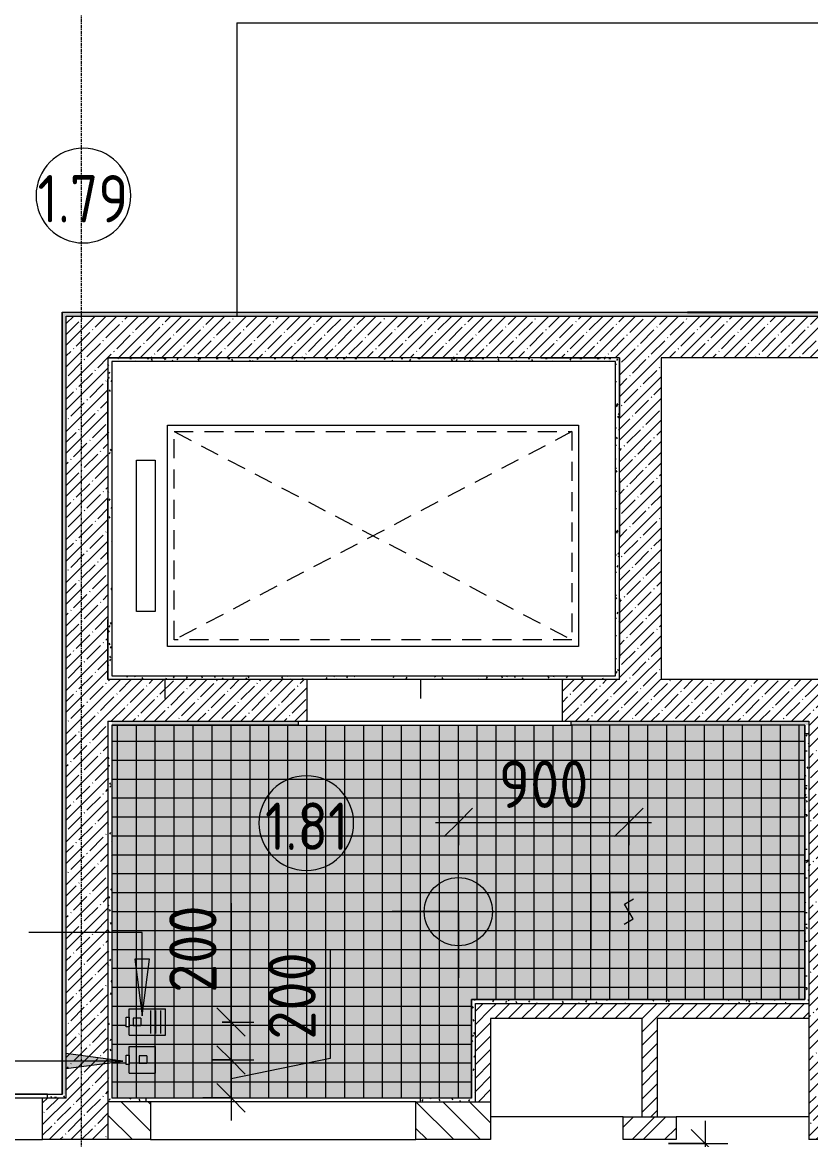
# Model space of a CAD drawing. Header units: millimetres. Extents: x 81610 to 276841, y -8553 to 29000.
# Drawn here: x 94348 to 98510, y 13400 to 19302 of the extents above; entities that cross this region are included whole.
import ezdxf

# ---------------------------------------------------------------- set-up
doc = ezdxf.new("R2010")
doc.units = ezdxf.units.MM
for name, pattern in [('200_ШТРИХ_ш1п0_6_', [160, 100, -60]), ('ADSK_Штрих_ш2 п1', [300, 200, -100]), ('Осевая', [31.75, 6.35, -4.7625, 15.875, -4.7625]), ('Штрих', [635, 317.5, -317.5])]:
    doc.linetypes.add(name, pattern=pattern)
for name, color, linetype, lineweight in [('A-ANNO-DIMS', 7, 'Continuous', 9), ('A-ANNO-DIMS-100', 7, 'Continuous', 9), ('A-ANNO-NOTE', 7, 'Continuous', 9), ('A-AREA-IDEN', 7, 'Continuous', 9), ('A-CLNG-PATT', 7, 'Continuous', 9), ('A-DETL-2', 7, 'ADSK_Штрих_ш2 п1', 9), ('A-DETL-GENF', 7, 'Continuous', 9), ('A-DETL-GENF-1', 7, '200_ШТРИХ_ш1п0_6_', 9), ('A-WALL', 7, 'Continuous', 9), ('I-WALL', 7, 'Continuous', 9), ('Q-SPCQ', 7, 'Continuous', 9), ('Q-SPCQ-2', 7, 'Штрих', 9), ('S-STRS-MBND', 7, 'Continuous', 9), ('Оси-2', 7, 'Осевая', 9)]:
    doc.layers.add(name, color=color, linetype=linetype, lineweight=lineweight)
for name, color, linetype, lineweight, true_color in [('A-CLNG-1', 7, 'Continuous', 9, 0xeaeaea), ('A-WALL-1', 7, 'Continuous', 9, 0x3c3c3c), ('A-WALL-FNSH-1', 7, 'Continuous', 9, 0x3c3c3c), ('G-ANNO-TEXT-1', 7, 'Continuous', 9, 0x3c3c3c), ('I-WALL-1', 7, 'Continuous', 9, 0x535353), ('Q-SPCQ-1', 7, 'Continuous', 9, 0x004000), ('Q-SPCQ-3', 7, 'Continuous', 9, 0x008040), ('Q-SPCQ-4', 1, 'Continuous', 9, 0xff0000)]:
    doc.layers.add(name, color=color, linetype=linetype, lineweight=lineweight, true_color=true_color)
doc.layers.add('A-CLNG-PATT-1', color=7, linetype='Continuous', lineweight=9, transparency=1)
doc.styles.add('GOST Common', font='GOST_Common.ttf', dxfattribs={"width": 0.9, "height": 250})
doc.styles.add('ISOCPEUR', font='isocpeur.ttf', dxfattribs={"width": 0.9, "height": 250})
doc.dimstyles.new('ISO-2_5_0_9К_БОЛЬШОЙ', dxfattribs={"dimscale": 304.8, "dimtxt": 248.995294, "dimasz": 0.492126, "dimexe": 0.393701, "dimexo": 0.984252, "dimgap": 0, "dimtad": 1, "dimdec": 0, "dimrnd": 10, "dimzin": 0, "dimdsep": 46, "dimtxsty": 'ISOCPEUR', "dimblk1": 'OBLIQUE', "dimblk2": 'OBLIQUE', "dimsah": 1, "dimcen": 0.09, "dimdle": 0.393701, "dimazin": 0, "dimtfac": 1, "dimtdec": 4, "dimtix": 1, "dimtmove": 0, "dimatfit": 3, "dimfxl": 1, "dimtvp": 1, "dimtolj": 1, "dimtzin": 0, "dimarcsym": 2})
doc.dimstyles.new('ISO-2_5_0_9К_БОЛЬШОЙ_1', dxfattribs={"dimscale": 304.8, "dimtxt": 248.995294, "dimasz": 0.492126, "dimexe": 0.393701, "dimexo": 0.984252, "dimgap": 0, "dimtad": 1, "dimdec": 0, "dimrnd": 10, "dimzin": 0, "dimdsep": 46, "dimtxsty": 'ISOCPEUR', "dimblk1": 'OBLIQUE', "dimblk2": 'OBLIQUE', "dimsah": 1, "dimcen": 0.09, "dimdle": 0.393701, "dimazin": 0, "dimtfac": 1, "dimtdec": 4, "dimtix": 1, "dimtmove": 1, "dimatfit": 3, "dimfxl": 1, "dimtvp": 1, "dimtolj": 1, "dimtzin": 0, "dimarcsym": 2})
pattern_1 = [(45, (0, 0), (-57.024626, 57.024626), []), (45, (57.025, 0), (-57.024626, 57.024626), [100.806, -20.161, 3.353, -16.808])]
pattern_2 = [(45, (0, 0), (-35.35534, 35.35534), [])]
pattern_3 = [(0, (0, 0), (121.92, 30.48), [10.058, -81.382, 10.058, -81.382, -487.68]), (0, (0, 0), (121.92, 30.48), [-182.88, 10.058, -172.822, 10.058, -81.382, -213.36]), (0, (0, 0), (121.92, 30.48), [-457.2, 10.058, -50.902, 10.058, -142.342]), (120, (45.72, 15.24), (-87.356454, 90.345817), [10.058, -81.382, 10.058, -81.382, -487.68]), (120, (45.72, 15.24), (-87.356454, 90.345817), [-182.88, 10.058, -172.822, 10.058, -81.382, -213.36]), (120, (45.72, 15.24), (-87.356454, 90.345817), [-457.2, 10.058, -50.902, 10.058, -142.342]), (240, (60.96, 76.2), (-34.563546, -120.825817), [10.058, -81.382, 10.058, -81.382, -487.68]), (240, (60.96, 76.2), (-34.563546, -120.825817), [-182.88, 10.058, -172.822, 10.058, -81.382, -213.36]), (240, (60.96, 76.2), (-34.563546, -120.825817), [-457.2, 10.058, -50.902, 10.058, -142.342])]

# ---------------------------------------------------------------- blocks, each defined once
blk = doc.blocks.new('SEQ_2D_Лифт - Лифт_2700х1700 пр-23694033-Сводный план потолков 1 этажа в осях 23-33')
at = {"layer": 'A-DETL-GENF'}
for p, q in [((-1135, -495), (-1135, 675)), ((-1135, 675), (1035, 675)), ((1035, 675), (1035, -495)), ((1100, 490), (1200, 490)), ((1100, -310), (1100, 490)), ((1200, 490), (1200, -310)), ((1200, -310), (1100, -310)), ((1035, -495), (-1135, -495))]:
    blk.add_line(p, q, dxfattribs=at)
at = {"layer": 'A-DETL-GENF-1'}
for p, q in [((-1100, 640), (1000, 640)), ((-1100, -460), (-1100, 640)), ((1000, -460), (-1100, 640)), ((-1100, -460), (1000, 640)), ((1000, 640), (1000, -460)), ((1000, -460), (-1100, -460))]:
    blk.add_line(p, q, dxfattribs=at)
at = {"layer": 'Q-SPCQ-2'}
for p, q in [((-300, 850), (-300, 950)), ((1050, 850), (1050, 950)), ((-1350, -850), (-1350, 850)), ((-1350, 850), (-300, 850)), ((1050, 850), (1350, 850)), ((1350, 850), (1350, -850)), ((-300, -850), (-1350, -850)), ((1350, -850), (1050, -850))]:
    blk.add_line(p, q, dxfattribs=at)
blk = doc.blocks.new('Проводная влагозащищенная кнопка вызова - Вызывная панель экстренной видеосвязи 2-29717114-Сводный план потолков 1 этажа в осях 23-33')
at = {"layer": 'Q-SPCQ'}
for p, q in [((194.5, 229.8), (54.5, 229.8)), ((54.5, 91.2), (54.5, 229.8)), ((104.1, 184.7), (104.1, 144.7)), ((104.1, 184.7), (144.1, 184.7)), ((144.1, 184.7), (144.1, 144.7)), ((194.5, 91.2), (194.5, 229.8)), ((104.1, 144.7), (144.1, 144.7)), ((194.5, 91.2), (54.5, 91.2))]:
    blk.add_line(p, q, dxfattribs=at)
at = {"layer": 'Q-SPCQ-3'}
for p, q in [((99.5, 91.2), (149.5, 91.2)), ((99.5, 76.2), (99.5, 91.2)), ((149.5, 76.2), (99.5, 76.2)), ((149.5, 91.2), (149.5, 76.2))]:
    blk.add_line(p, q, dxfattribs=at)
blk = doc.blocks.new('Вызывная панель экстренной видеосвязи1 - Вызывная панель экстренной видеосвязи 2-29717113-Сводный план потолков 1 этажа в осях 23-33')
at = {"layer": 'Q-SPCQ'}
for p, q in [((194.5, 282.7), (54.5, 282.7)), ((54.5, 91.2), (54.5, 282.7)), ((64.5, 256.2), (184.5, 256.2)), ((194.5, 91.2), (194.5, 282.7)), ((64.5, 229.8), (184.5, 229.8)), ((64.5, 203.4), (184.5, 203.4)), ((104.5, 153.4), (104.5, 113.4)), ((104.5, 153.4), (144.5, 153.4)), ((144.5, 153.4), (144.5, 113.4)), ((194.5, 91.2), (54.5, 91.2)), ((104.5, 113.4), (144.5, 113.4))]:
    blk.add_line(p, q, dxfattribs=at)
at = {"layer": 'Q-SPCQ-3'}
for p, q in [((99.5, 91.2), (149.5, 91.2)), ((99.5, 76.2), (99.5, 91.2)), ((149.5, 76.2), (99.5, 76.2)), ((149.5, 91.2), (149.5, 76.2))]:
    blk.add_line(p, q, dxfattribs=at)
blk = doc.blocks.new('Извещатель потолочный - Монтируемые на перекрытии-30355244-Сводный план потолков 1 этажа в осях 23-33')
at = {"layer": 'Q-SPCQ'}
for p, q in [((-300, 300), (-300, -100)), ((100, 300), (-300, 300)), ((100, -100), (100, 300)), ((0, 200), (-200, 200)), ((-200, 200), (-200, 0)), ((0, 0), (0, 200)), ((-122.5, 139), (-74.9, 166.5)), ((-100, 100), (-122.5, 139)), ((-125.1, 33.5), (-77.5, 61)), ((-77.5, 61), (-100, 100)), ((-200, 0), (0, 0)), ((-300, -100), (100, -100))]:
    blk.add_line(p, q, dxfattribs=at)
blk = doc.blocks.new('DIMBLOCK26-Сводный план потолков 1 этажа в осях 23-33')
at = {"layer": 'A-ANNO-DIMS-100'}
for p, q in [((97953.6, 13499), (97953.6, 12360)), ((97759.6, 13379), (98073.6, 13379)), ((97953.6, 13379), (97759.6, 13379)), ((97779, 12360), (98073.6, 12360)), ((97953.6, 12360), (97779, 12360))]:
    blk.add_line(p, q, dxfattribs=at)
at = {"layer": 'A-ANNO-DIMS-100', "lineweight": 20}
for p, q in [((97953.6, 13379), (97878.6, 13454)), ((97953.6, 13379), (98028.6, 13304)), ((97953.6, 12360), (97878.6, 12435)), ((97953.6, 12360), (98028.6, 12285))]:
    blk.add_line(p, q, dxfattribs=at)
at = {"layer": 'A-ANNO-DIMS-100', "color": 0, "insert": (97626.9, 12654), "char_height": 250, "width": 517.144, "attachment_point": 1, "rotation": 90, "line_spacing_factor": 1.149209, "style": 'ISOCPEUR'}
blk.add_mtext('1/2', dxfattribs=at)
blk = doc.blocks.new('_Oblique')
at = {"color": 0, "linetype": 'ByBlock', "lineweight": -2}
blk.add_line((-0.5, -0.5), (0.5, 0.5), dxfattribs=at)
blk = doc.blocks.new('Марка_Помещения - Номер-25198446-Сводный план потолков 1 этажа в осях 23-33')
at = {"layer": 'A-AREA-IDEN'}
for start, end in [(360, 180), (180, 360)]:
    blk.add_arc((0, 0), 2.5, start, end, dxfattribs=at)
blk = doc.blocks.new('DIMBLOCK57-Сводный план потолков 1 этажа в осях 23-33')
at = {"layer": 'A-ANNO-DIMS-100'}
for p, q in [((95450.1, 14649.5), (95450.1, 14075.4)), ((95450.1, 14141), (95450.1, 13821)), ((95450.1, 14075.4), (95450.1, 13921)), ((95403.2, 14021), (95570.1, 14021)), ((95450.1, 14021), (95403.2, 14021)), ((95350.3, 13821), (95570.1, 13821)), ((95450.1, 13821), (95350.3, 13821))]:
    blk.add_line(p, q, dxfattribs=at)
at = {"layer": 'A-ANNO-DIMS-100', "lineweight": 20}
for p, q in [((95450.1, 14021), (95375.1, 14096)), ((95450.1, 14021), (95525.1, 13946)), ((95450.1, 13821), (95375.1, 13896)), ((95450.1, 13821), (95525.1, 13746))]:
    blk.add_line(p, q, dxfattribs=at)
at = {"layer": 'A-ANNO-DIMS-100', "color": 0, "insert": (95123.4, 14175.4), "char_height": 250, "width": 568.858, "attachment_point": 1, "rotation": 90, "line_spacing_factor": 1.149209, "style": 'ISOCPEUR'}
blk.add_mtext('200', dxfattribs=at)
blk = doc.blocks.new('DIMBLOCK58-Сводный план потолков 1 этажа в осях 23-33')
at = {"layer": 'A-ANNO-DIMS-100'}
for p, q in [((95973.4, 14402.4), (95973.4, 13828.3)), ((95350.3, 13821), (95570.1, 13821)), ((95450.1, 13821), (95350.3, 13821)), ((95973.4, 13828.3), (95450.1, 13721)), ((95450.1, 13821), (95450.1, 13501)), ((95300, 13621), (95570.1, 13621)), ((95450.1, 13621), (95300, 13621))]:
    blk.add_line(p, q, dxfattribs=at)
at = {"layer": 'A-ANNO-DIMS-100', "lineweight": 20}
for p, q in [((95450.1, 13821), (95375.1, 13896)), ((95450.1, 13821), (95525.1, 13746)), ((95450.1, 13621), (95375.1, 13696)), ((95450.1, 13621), (95525.1, 13546))]:
    blk.add_line(p, q, dxfattribs=at)
at = {"layer": 'A-ANNO-DIMS-100', "color": 0, "insert": (95646.8, 13928.3), "char_height": 250, "width": 568.858, "attachment_point": 1, "rotation": 90, "line_spacing_factor": 1.149209, "style": 'ISOCPEUR'}
blk.add_mtext('200', dxfattribs=at)
blk = doc.blocks.new('DIMBLOCK59-Сводный план потолков 1 этажа в осях 23-33')
at = {"layer": 'A-ANNO-DIMS-100'}
for p, q in [((95025, 13100), (95025, 12604.7)), ((95025, 12724.7), (95025, 13100)), ((95725, 12910.6), (95725, 12604.7)), ((95725, 12724.7), (95725, 12910.6)), ((94905, 12724.7), (95725, 12724.7))]:
    blk.add_line(p, q, dxfattribs=at)
at = {"layer": 'A-ANNO-DIMS-100', "lineweight": 20}
for p, q in [((95025, 12724.7), (95100, 12799.7)), ((95725, 12724.7), (95800, 12799.7)), ((95025, 12724.7), (94950, 12649.7)), ((95725, 12724.7), (95650, 12649.7))]:
    blk.add_line(p, q, dxfattribs=at)
at = {"layer": 'A-ANNO-DIMS-100', "color": 0, "insert": (95159.5, 13051.3), "char_height": 250, "width": 517.144, "attachment_point": 1, "line_spacing_factor": 1.149209, "style": 'ISOCPEUR'}
blk.add_mtext('1/2', dxfattribs=at)
blk = doc.blocks.new('DIMBLOCK60-Сводный план потолков 1 этажа в осях 23-33')
at = {"layer": 'A-ANNO-DIMS-100'}
for p, q in [((96425, 13100), (96425, 12604.7)), ((96425, 12724.7), (96425, 13100)), ((95725, 12910.6), (95725, 12604.7)), ((95725, 12724.7), (95725, 12910.6)), ((95725, 12724.7), (96545, 12724.7))]:
    blk.add_line(p, q, dxfattribs=at)
at = {"layer": 'A-ANNO-DIMS-100', "lineweight": 20}
for p, q in [((95725, 12724.7), (95800, 12799.7)), ((96425, 12724.7), (96500, 12799.7)), ((95725, 12724.7), (95650, 12649.7)), ((96425, 12724.7), (96350, 12649.7))]:
    blk.add_line(p, q, dxfattribs=at)
at = {"layer": 'A-ANNO-DIMS-100', "color": 0, "insert": (95859.5, 13051.3), "char_height": 250, "width": 517.144, "attachment_point": 1, "line_spacing_factor": 1.149209, "style": 'ISOCPEUR'}
blk.add_mtext('1/2', dxfattribs=at)
blk = doc.blocks.new('DIMBLOCK89-Сводный план потолков 1 этажа в осях 23-33')
at = {"layer": 'A-ANNO-DIMS-100'}
for p, q in [((96650, 15229.9), (96650, 14955.8)), ((96650, 15075.8), (96650, 15229.9)), ((96530, 15075.8), (97670, 15075.8)), ((97550, 15105), (97550, 14955.8)), ((97550, 15075.8), (97550, 15105))]:
    blk.add_line(p, q, dxfattribs=at)
at = {"layer": 'A-ANNO-DIMS-100', "lineweight": 20}
for p, q in [((96650, 15075.8), (96725, 15150.8)), ((97550, 15075.8), (97625, 15150.8)), ((96650, 15075.8), (96575, 15000.8)), ((97550, 15075.8), (97475, 15000.8))]:
    blk.add_line(p, q, dxfattribs=at)
at = {"layer": 'A-ANNO-DIMS-100', "color": 0, "insert": (96863, 15402.4), "char_height": 250, "width": 568.858, "attachment_point": 1, "line_spacing_factor": 1.149209, "style": 'ISOCPEUR'}
blk.add_mtext('900', dxfattribs=at)

msp = doc.modelspace()

# ---------------------------------------------------------------- hatches: boundary and pattern name
at = {"layer": 'A-CLNG-PATT'}
h = msp.add_hatch(dxfattribs=at)
h.set_pattern_fill('FP_40', color=256, style=0, pattern_type=2)
h.set_pattern_definition([(90, (96650, 14605), (100, -6e-15), []), (0, (96650, 14605), (0, -100), [])])
h.paths.add_polyline_path([(95298, 13620), (96719, 13621), (96719, 14141), (98479, 14141), (98479, 15589), (94821, 15589), (94821, 13621), (95000, 13620)])
h.paths.add_polyline_path([(94896.7, 13796.5), (94896.7, 13846.5), (94911.7, 13846.5), (94911.7, 13796.5)])
h.paths.add_polyline_path([(94911.7, 13996.5), (94896.7, 13996.5), (94896.7, 14046.5), (94911.7, 14046.5)])
at = {"layer": 'A-CLNG-PATT-1'}
h = msp.add_hatch(color=256, dxfattribs=at)
h.paths.add_polyline_path([(95000, 13620), (96719, 13621), (96719, 14141), (98479, 14141), (98479, 15589), (94821, 15589), (94821, 13621), (95000, 13621)])
h.paths.add_polyline_path([(94896.7, 13796.5), (94896.7, 13846.5), (94911.7, 13846.5), (94911.7, 13796.5)])
h.paths.add_polyline_path([(94911.7, 13996.5), (94896.7, 13996.5), (94896.7, 14046.5), (94911.7, 14046.5)])
at = {"layer": 'G-ANNO-TEXT-1'}
for points in [[(94980.6, 14053.3), (95020, 14353.3), (94941.1, 14353.3)], [(94878.1, 13815.4), (94578.1, 13854.9), (94578.1, 13775.9)]]:
    msp.add_hatch(color=256, dxfattribs=at).paths.add_polyline_path(points)
at = {"layer": 'I-WALL'}
h = msp.add_hatch(dxfattribs=at)
h.set_pattern_fill('FP_31', color=256, style=0, pattern_type=2)
h.set_pattern_definition(pattern_3)
h.paths.add_polyline_path([(94580, 13640), (94580, 17770), (94560, 17770), (94560, 13640)])
h = msp.add_hatch(dxfattribs=at)
h.set_pattern_fill('FP_31', color=256, style=0, pattern_type=2)
h.set_pattern_definition(pattern_3)
h.paths.add_polyline_path([(100580, 17750), (100580, 17770), (94580, 17770), (94580, 17750), (99338.2, 17750)])
h = msp.add_hatch(dxfattribs=at)
h.set_pattern_fill('FP_2', color=256, style=0, pattern_type=2)
h.set_pattern_definition(pattern_1)
h.paths.add_polyline_path([(94800, 13620), (94800, 17750), (94580, 17750), (94580, 13620), (94624.7, 13620)])
h = msp.add_hatch(dxfattribs=at)
h.set_pattern_fill('FP_2', color=256, style=0, pattern_type=2)
h.set_pattern_definition(pattern_1)
h.paths.add_polyline_path([(100188, 17530), (100800, 17530), (100800, 17750), (94800, 17750), (94800, 17530), (100108, 17530)])
h = msp.add_hatch(dxfattribs=at)
h.set_pattern_fill('FP_31', color=256, style=0, pattern_type=2)
h.set_pattern_definition(pattern_3)
h.paths.add_polyline_path([(94800, 17510), (97480, 17510), (97480, 17530), (94800, 17530)])
h = msp.add_hatch(dxfattribs=at)
h.set_pattern_fill('FP_31', color=256, style=0, pattern_type=2)
h.set_pattern_definition(pattern_3)
h.paths.add_polyline_path([(97480, 15850), (97500, 15850), (97500, 17530), (97480, 17530), (97480, 17428)])
h = msp.add_hatch(dxfattribs=at)
h.set_pattern_fill('FP_2', color=256, style=0, pattern_type=2)
h.set_pattern_definition(pattern_1)
h.paths.add_polyline_path([(97720, 15830), (97720, 17530), (97500, 17530), (97500, 15830)])
h = msp.add_hatch(dxfattribs=at)
h.set_pattern_fill('FP_31', color=256, style=0, pattern_type=2)
h.set_pattern_definition(pattern_3)
h.paths.add_polyline_path([(94800, 15830), (94820, 15830), (94820, 17510), (94800, 17510), (94800, 16499.4)])
h = msp.add_hatch(dxfattribs=at)
h.set_pattern_fill('FP_2', color=256, style=0, pattern_type=2)
h.set_pattern_definition(pattern_1)
h.paths.add_polyline_path([(97991.5, 15610), (98500, 15610), (98500, 15830), (97200, 15830), (97200, 15610)])
h.paths.add_polyline_path([(95850, 15610), (95850, 15830), (94800, 15830), (94800, 15610), (95298, 15610)])
h = msp.add_hatch(dxfattribs=at)
h.set_pattern_fill('FP_31', color=256, style=0, pattern_type=2)
h.set_pattern_definition(pattern_3)
h.paths.add_polyline_path([(97500, 15830), (97500, 15850), (94820, 15850), (94820, 15830), (95298, 15830)])
h = msp.add_hatch(dxfattribs=at)
h.set_pattern_fill('FP_2', color=256, style=0, pattern_type=2)
h.set_pattern_definition(pattern_1)
h.paths.add_polyline_path([(98500, 13620), (98720, 13620), (98720, 15830), (98500, 15830), (98500, 13713.7)])
h = msp.add_hatch(dxfattribs=at)
h.set_pattern_fill('FP_31', color=256, style=0, pattern_type=2)
h.set_pattern_definition(pattern_3)
h.paths.add_polyline_path([(94800, 13600), (94820, 13600), (94820, 15610), (94800, 15610), (94800, 13713.7)])
h = msp.add_hatch(dxfattribs=at)
h.set_pattern_fill('FP_31', color=256, style=0, pattern_type=2)
h.set_pattern_definition(pattern_3)
h.paths.add_polyline_path([(98500, 15590), (98500, 15610), (97245, 15610), (97245, 15590), (98480, 15590)])
h.paths.add_polyline_path([(95805, 15590), (95805, 15610), (94820, 15610), (94821, 15590), (95298, 15590)])
h = msp.add_hatch(dxfattribs=at)
h.set_pattern_fill('FP_31', color=256, style=0, pattern_type=2)
h.set_pattern_definition(pattern_3)
h.paths.add_polyline_path([(98480, 14120), (98500, 14120), (98500, 15590), (98480, 15589), (98480, 14140)])
h = msp.add_hatch(dxfattribs=at)
h.set_pattern_fill('FP_31', color=256, style=0, pattern_type=2)
h.set_pattern_definition(pattern_3)
h.paths.add_polyline_path([(98480, 14120), (98479, 14140), (96720, 14140), (96720, 14120), (97991.5, 14120)])
h = msp.add_hatch(dxfattribs=at)
h.set_pattern_fill('FP_31', color=256, style=0, pattern_type=2)
h.set_pattern_definition(pattern_3)
h.paths.add_polyline_path([(96720, 13600), (96740, 13600), (96740, 14120), (96720, 14120), (96720, 13620)])
h = msp.add_hatch(dxfattribs=at)
h.set_pattern_fill('FP_3', color=256, style=0, pattern_type=2)
h.set_pattern_definition(pattern_2)
h.paths.add_polyline_path([(96740, 13600), (96820, 13600), (96820, 14120), (96740, 14120), (96740, 13713.7)])
h = msp.add_hatch(dxfattribs=at)
h.set_pattern_fill('FP_3', color=256, style=0, pattern_type=2)
h.set_pattern_definition(pattern_2)
h.paths.add_polyline_path([(98500, 14040), (98500, 14120), (96820, 14120), (96820, 14040), (97991.5, 14040)])
h = msp.add_hatch(dxfattribs=at)
h.set_pattern_fill('FP_3', color=256, style=0, pattern_type=2)
h.set_pattern_definition(pattern_2)
h.paths.add_polyline_path([(97700, 13520), (97700, 14040), (97620, 14040), (97620, 13520)])
h = msp.add_hatch(dxfattribs=at)
h.set_pattern_fill('FP_31', color=256, style=0, pattern_type=2)
h.set_pattern_definition(pattern_3)
h.paths.add_polyline_path([(94580, 13620), (94580, 13640), (94480, 13640), (94480, 13620)])
h = msp.add_hatch(dxfattribs=at)
h.set_pattern_fill('FP_2', color=256, style=0, pattern_type=2)
h.set_pattern_definition(pattern_1)
h.paths.add_polyline_path([(94624.7, 13400), (94800, 13400), (94800, 13620), (94455, 13620), (94455, 13400)])
h.paths.add_polyline_path([(93055, 13400), (93055, 13620), (92810, 13620), (92810, 13400)])
h = msp.add_hatch(dxfattribs=at)
h.set_pattern_fill('FP_4', color=256, style=0, pattern_type=2)
h.set_pattern_definition([(135, (0, 0), (-70.71068, -70.71068), [])])
h.paths.add_polyline_path([(96425, 13400), (96820, 13400), (96820, 13600), (96425, 13600)])
h.paths.add_polyline_path([(95025, 13400), (95025, 13600), (94800, 13600), (94800, 13400)])
h = msp.add_hatch(dxfattribs=at)
h.set_pattern_fill('FP_31', color=256, style=0, pattern_type=2)
h.set_pattern_definition(pattern_3)
h.paths.add_polyline_path([(95000, 13600), (95000, 13620), (94820, 13620), (94820, 13600)])
h.paths.add_polyline_path([(96720, 13600), (96719, 13620), (96450, 13620), (96450, 13600), (96644.8, 13600)])
h = msp.add_hatch(dxfattribs=at)
h.set_pattern_fill('FP_2', color=256, style=0, pattern_type=2)
h.set_pattern_definition(pattern_1)
h.paths.add_polyline_path([(100400, 13400), (100600, 13400), (100600, 13620), (100400, 13620)])
h.paths.add_polyline_path([(99338.2, 13400), (99700, 13400), (99700, 13620), (98500, 13620), (98500, 13400)])
h = msp.add_hatch(dxfattribs=at)
h.set_pattern_fill('FP_16', color=256, style=0, pattern_type=2)
h.set_pattern_definition([(45, (0, 0), (-85.53659, 85.53659), []), (45, (57.02, 0), (-85.53659, 85.53659), [])])
h.paths.add_polyline_path([(97800, 13400), (97800, 13520), (97520, 13520), (97520, 13400)])

# ---------------------------------------------------------------- linework, layer by layer
at = {"layer": 'A-ANNO-NOTE'}
for q in [(96650, 14953.4), (96301.1, 14604.5), (96650, 14255.6), (96998.9, 14604.5)]:
    msp.add_line((96650, 14604.5), q, dxfattribs=at)
msp.add_circle((96650, 14604.5), 180, dxfattribs=at)
at = {"layer": 'A-CLNG-1'}
for p, q in [((94821, 15589), (94821, 13621)), ((94821, 13621), (95000, 13621))]:
    msp.add_line(p, q, dxfattribs=at)
at = {"layer": 'A-DETL-2'}
msp.add_line((96650, 14605), (98150, 14605), dxfattribs=at)
at = {"layer": 'A-WALL'}
for p, q in [((94560, 13640), (94560, 17771)), ((97860.4, 17770), (100560, 17770)), ((94820, 15590), (94820, 13620)), ((94820, 15590), (95805, 15590)), ((98480, 15590), (97245, 15590)), ((98480, 15590), (98480, 14140)), ((98480, 14140), (96720, 14140)), ((96720, 14120), (96720, 13620)), ((94480, 13640), (94560, 13640)), ((95000, 13620), (94820, 13620)), ((96720, 13620), (96450, 13620)), ((97800, 13400), (97520, 13400))]:
    msp.add_line(p, q, dxfattribs=at)
at = {"layer": 'A-WALL-1'}
for p, q in [((94580, 13620), (94580, 17750)), ((94580, 17750), (100580, 17750)), ((94800, 17530), (94800, 15830)), ((97500, 17530), (94800, 17530)), ((97500, 15830), (97500, 17530)), ((101198, 17530), (97720, 17530)), ((97720, 17530), (97720, 15830)), ((97480, 17510), (94820, 17510)), ((94820, 17510), (94820, 15850)), ((97480, 15850), (97480, 17510)), ((97500, 15830), (94800, 15830)), ((94820, 15850), (97480, 15850)), ((95850, 15830), (95850, 15610)), ((97200, 15610), (97200, 15830)), ((98720, 15830), (97720, 15830)), ((94800, 15610), (94800, 13400)), ((94800, 15610), (95850, 15610)), ((95805, 15610), (95805, 15590)), ((97200, 15610), (98500, 15610)), ((97245, 15590), (97245, 15610)), ((98500, 15610), (98500, 13400)), ((96740, 13600), (96740, 14120)), ((96740, 14120), (98500, 14120)), ((96820, 14040), (96820, 13400)), ((97620, 14040), (96820, 14040)), ((97620, 13520), (97620, 14040)), ((98500, 14040), (97700, 14040)), ((97700, 14040), (97700, 13520)), ((94480, 13620), (94480, 13640)), ((94455, 13400), (94455, 13620)), ((94580, 13620), (94455, 13620)), ((95025, 13600), (94800, 13600)), ((95000, 13620), (95000, 13600)), ((95025, 13600), (95025, 13400)), ((96425, 13400), (96425, 13600)), ((96425, 13600), (96820, 13600)), ((96450, 13600), (96450, 13620)), ((97520, 13400), (97520, 13520)), ((97520, 13520), (97800, 13520)), ((97800, 13520), (97800, 13400)), ((95025, 13400), (94455, 13400)), ((96820, 13400), (96425, 13400)), ((99700, 13400), (98500, 13400))]:
    msp.add_line(p, q, dxfattribs=at)
at = {"layer": 'A-WALL-FNSH-1'}
for p, q in [((94559, 13641), (94559, 17771)), ((94559, 17771), (97860.4, 17771)), ((97860.4, 17770), (94560, 17770)), ((95318.6, 17771), (95318.6, 17770)), ((97860.4, 17770), (97860.4, 17771)), ((95805, 15589), (94821, 15589)), ((95805, 15590), (95805, 15589)), ((97245, 15589), (97245, 15590)), ((98479, 15589), (97245, 15589)), ((98479, 14141), (98479, 15589)), ((96719, 14141), (98479, 14141)), ((96719, 13621), (96719, 14141)), ((96720, 14140), (96720, 14120)), ((94455, 13641), (94559, 13641)), ((94455, 13640), (94455, 13641)), ((94480, 13640), (94455, 13640)), ((94820, 13621), (94821, 13621)), ((94821, 13621), (94821, 13620)), ((95000, 13621), (95000, 13620)), ((96450, 13621), (96719, 13621)), ((96450, 13620), (96450, 13621))]:
    msp.add_line(p, q, dxfattribs=at)
at = {"layer": 'G-ANNO-TEXT-1'}
for p, q in [((94980.6, 14493.9), (94382.6, 14493.9)), ((94980.6, 14053.3), (94980.6, 14493.9)), ((95020, 14353.3), (94941.1, 14353.3)), ((94941.1, 14353.3), (94980.6, 14053.3)), ((94980.6, 14053.3), (95020, 14353.3)), ((94878.1, 13815.4), (93925, 13815.4)), ((94878.1, 13815.4), (94578.1, 13854.9)), ((94578.1, 13854.9), (94578.1, 13775.9)), ((94578.1, 13775.9), (94878.1, 13815.4))]:
    msp.add_line(p, q, dxfattribs=at)
at = {"layer": 'I-WALL-1'}
for p, q in [((100560, 17771), (97860.4, 17771)), ((95805, 15590), (97245, 15590)), ((95850, 15610), (97200, 15610)), ((94455, 13641), (93055, 13641)), ((93055, 13640), (94455, 13640)), ((94455, 13620), (93055, 13620)), ((96450, 13620), (95000, 13620)), ((96425, 13600), (95025, 13600)), ((97520, 13520), (96820, 13520)), ((98500, 13520), (97800, 13520)), ((93055, 13400), (94455, 13400)), ((95025, 13400), (96425, 13400))]:
    msp.add_line(p, q, dxfattribs=at)
at = {"layer": 'S-STRS-MBND'}
for p, q in [((95480, 19300), (95480, 17750)), ((95480, 19300), (99080, 19300)), ((95480, 17750), (97180, 17750))]:
    msp.add_line(p, q, dxfattribs=at)
at = {"layer": 'Оси-2'}
msp.add_line((94660, 593.7), (94660, 19415.1), dxfattribs=at)

# ---------------------------------------------------------------- block references
at = {"layer": 'A-AREA-IDEN', "xscale": 99.99999999999993, "yscale": 99.99999999999993, "zscale": 99.99999999999993}
for p in [(94670.3, 18386.8), (95847.2, 15072)]:
    msp.add_blockref('Марка_Помещения - Номер-25198446-Сводный план потолков 1 этажа в осях 23-33', p, dxfattribs=at)
at = {"layer": 'Q-SPCQ-1', "rotation": 180}
msp.add_blockref('SEQ_2D_Лифт - Лифт_2700х1700 пр-23694033-Сводный план потолков 1 этажа в осях 23-33', (96150, 16680), dxfattribs=at)
at = {"layer": 'Q-SPCQ-3', "rotation": 270}
for name, p in [('Вызывная панель экстренной видеосвязи1 - Вызывная панель экстренной видеосвязи 2-29717113-Сводный план потолков 1 этажа в осях 23-33', (94820.5, 14146)), ('Проводная влагозащищенная кнопка вызова - Вызывная панель экстренной видеосвязи 2-29717114-Сводный план потолков 1 этажа в осях 23-33', (94820.5, 13946))]:
    msp.add_blockref(name, p, dxfattribs=at)
at = {"layer": 'Q-SPCQ-4'}
msp.add_blockref('Извещатель потолочный - Монтируемые на перекрытии-30355244-Сводный план потолков 1 этажа в осях 23-33', (97650, 14505), dxfattribs=at)

# ---------------------------------------------------------------- texts
at = {"layer": 'A-AREA-IDEN', "char_height": 250, "attachment_point": 1, "style": 'GOST Common'}
for s, insert, width in [('1.79', (94428.4, 18495.4), 606.076), ('1.81', (95629.1, 15180.5), 548.354)]:
    msp.add_mtext(s, dxfattribs=dict(at, insert=insert, width=width))

# ---------------------------------------------------------------- dimensions: what is measured, and where the dimension line sits
at = {"layer": 'A-ANNO-DIMS'}
dim = msp.add_linear_dim(base=(97550, 15075.8), p1=(96650, 14929.9), p2=(97550, 14805), dimstyle='ISO-2_5_0_9К_БОЛЬШОЙ', override={"dimpost": '<>', "dimfxl": 908.62287}, dxfattribs=at)
dim.commit()
dim.dimension.update_dxf_attribs({"geometry": 'DIMBLOCK89-Сводный план потолков 1 этажа в осях 23-33', "text_midpoint": (97100, 15200.8)})
for base, p1, p2, override, picture, middle in [((95450.1, 13821), (95103.2, 14021), (95050.3, 13821), {"dimpost": '<>', "dimfxl": 206.866811}, 'DIMBLOCK57-Сводный план потолков 1 этажа в осях 23-33', (95290.1, 14459.8)), ((95450.1, 13621), (95050.3, 13821), (95000, 13621), {"dimpost": '<>', "dimfxl": 206.229214}, 'DIMBLOCK58-Сводный план потолков 1 этажа в осях 23-33', (95813.4, 14212.7))]:
    dim = msp.add_linear_dim(base=base, p1=p1, p2=p2, angle=90, dimstyle='ISO-2_5_0_9К_БОЛЬШОЙ_1', override=override, dxfattribs=at)
    dim.commit()
    dim.dimension.update_dxf_attribs({"geometry": picture, "text_midpoint": middle, "dimtype": 160, "text_rotation": 90})
dim = msp.add_linear_dim(base=(97953.6, 12360), p1=(98059.6, 13379), p2=(98079, 12360), angle=90, text='1/2', dimstyle='ISO-2_5_0_9К_БОЛЬШОЙ', override={"dimpost": '<>', "dimfxl": 1019.184089}, dxfattribs=at)
dim.commit()
dim.dimension.update_dxf_attribs({"geometry": 'DIMBLOCK26-Сводный план потолков 1 этажа в осях 23-33', "text_midpoint": (97828.6, 12869.5)})
for base, p1, p2, picture, middle in [((95725, 12724.7), (95025, 13400), (95725, 13210.6), 'DIMBLOCK59-Сводный план потолков 1 этажа в осях 23-33', (95375, 12849.7)), ((96425, 12724.7), (95725, 13210.6), (96425, 13400), 'DIMBLOCK60-Сводный план потолков 1 этажа в осях 23-33', (96075, 12849.7))]:
    dim = msp.add_linear_dim(base=base, p1=p1, p2=p2, text='1/2', dimstyle='ISO-2_5_0_9К_БОЛЬШОЙ', override={"dimpost": '<>', "dimfxl": 725.160135}, dxfattribs=at)
    dim.commit()
    dim.dimension.update_dxf_attribs({"geometry": picture, "text_midpoint": middle})

doc.saveas('drawing.dxf')
